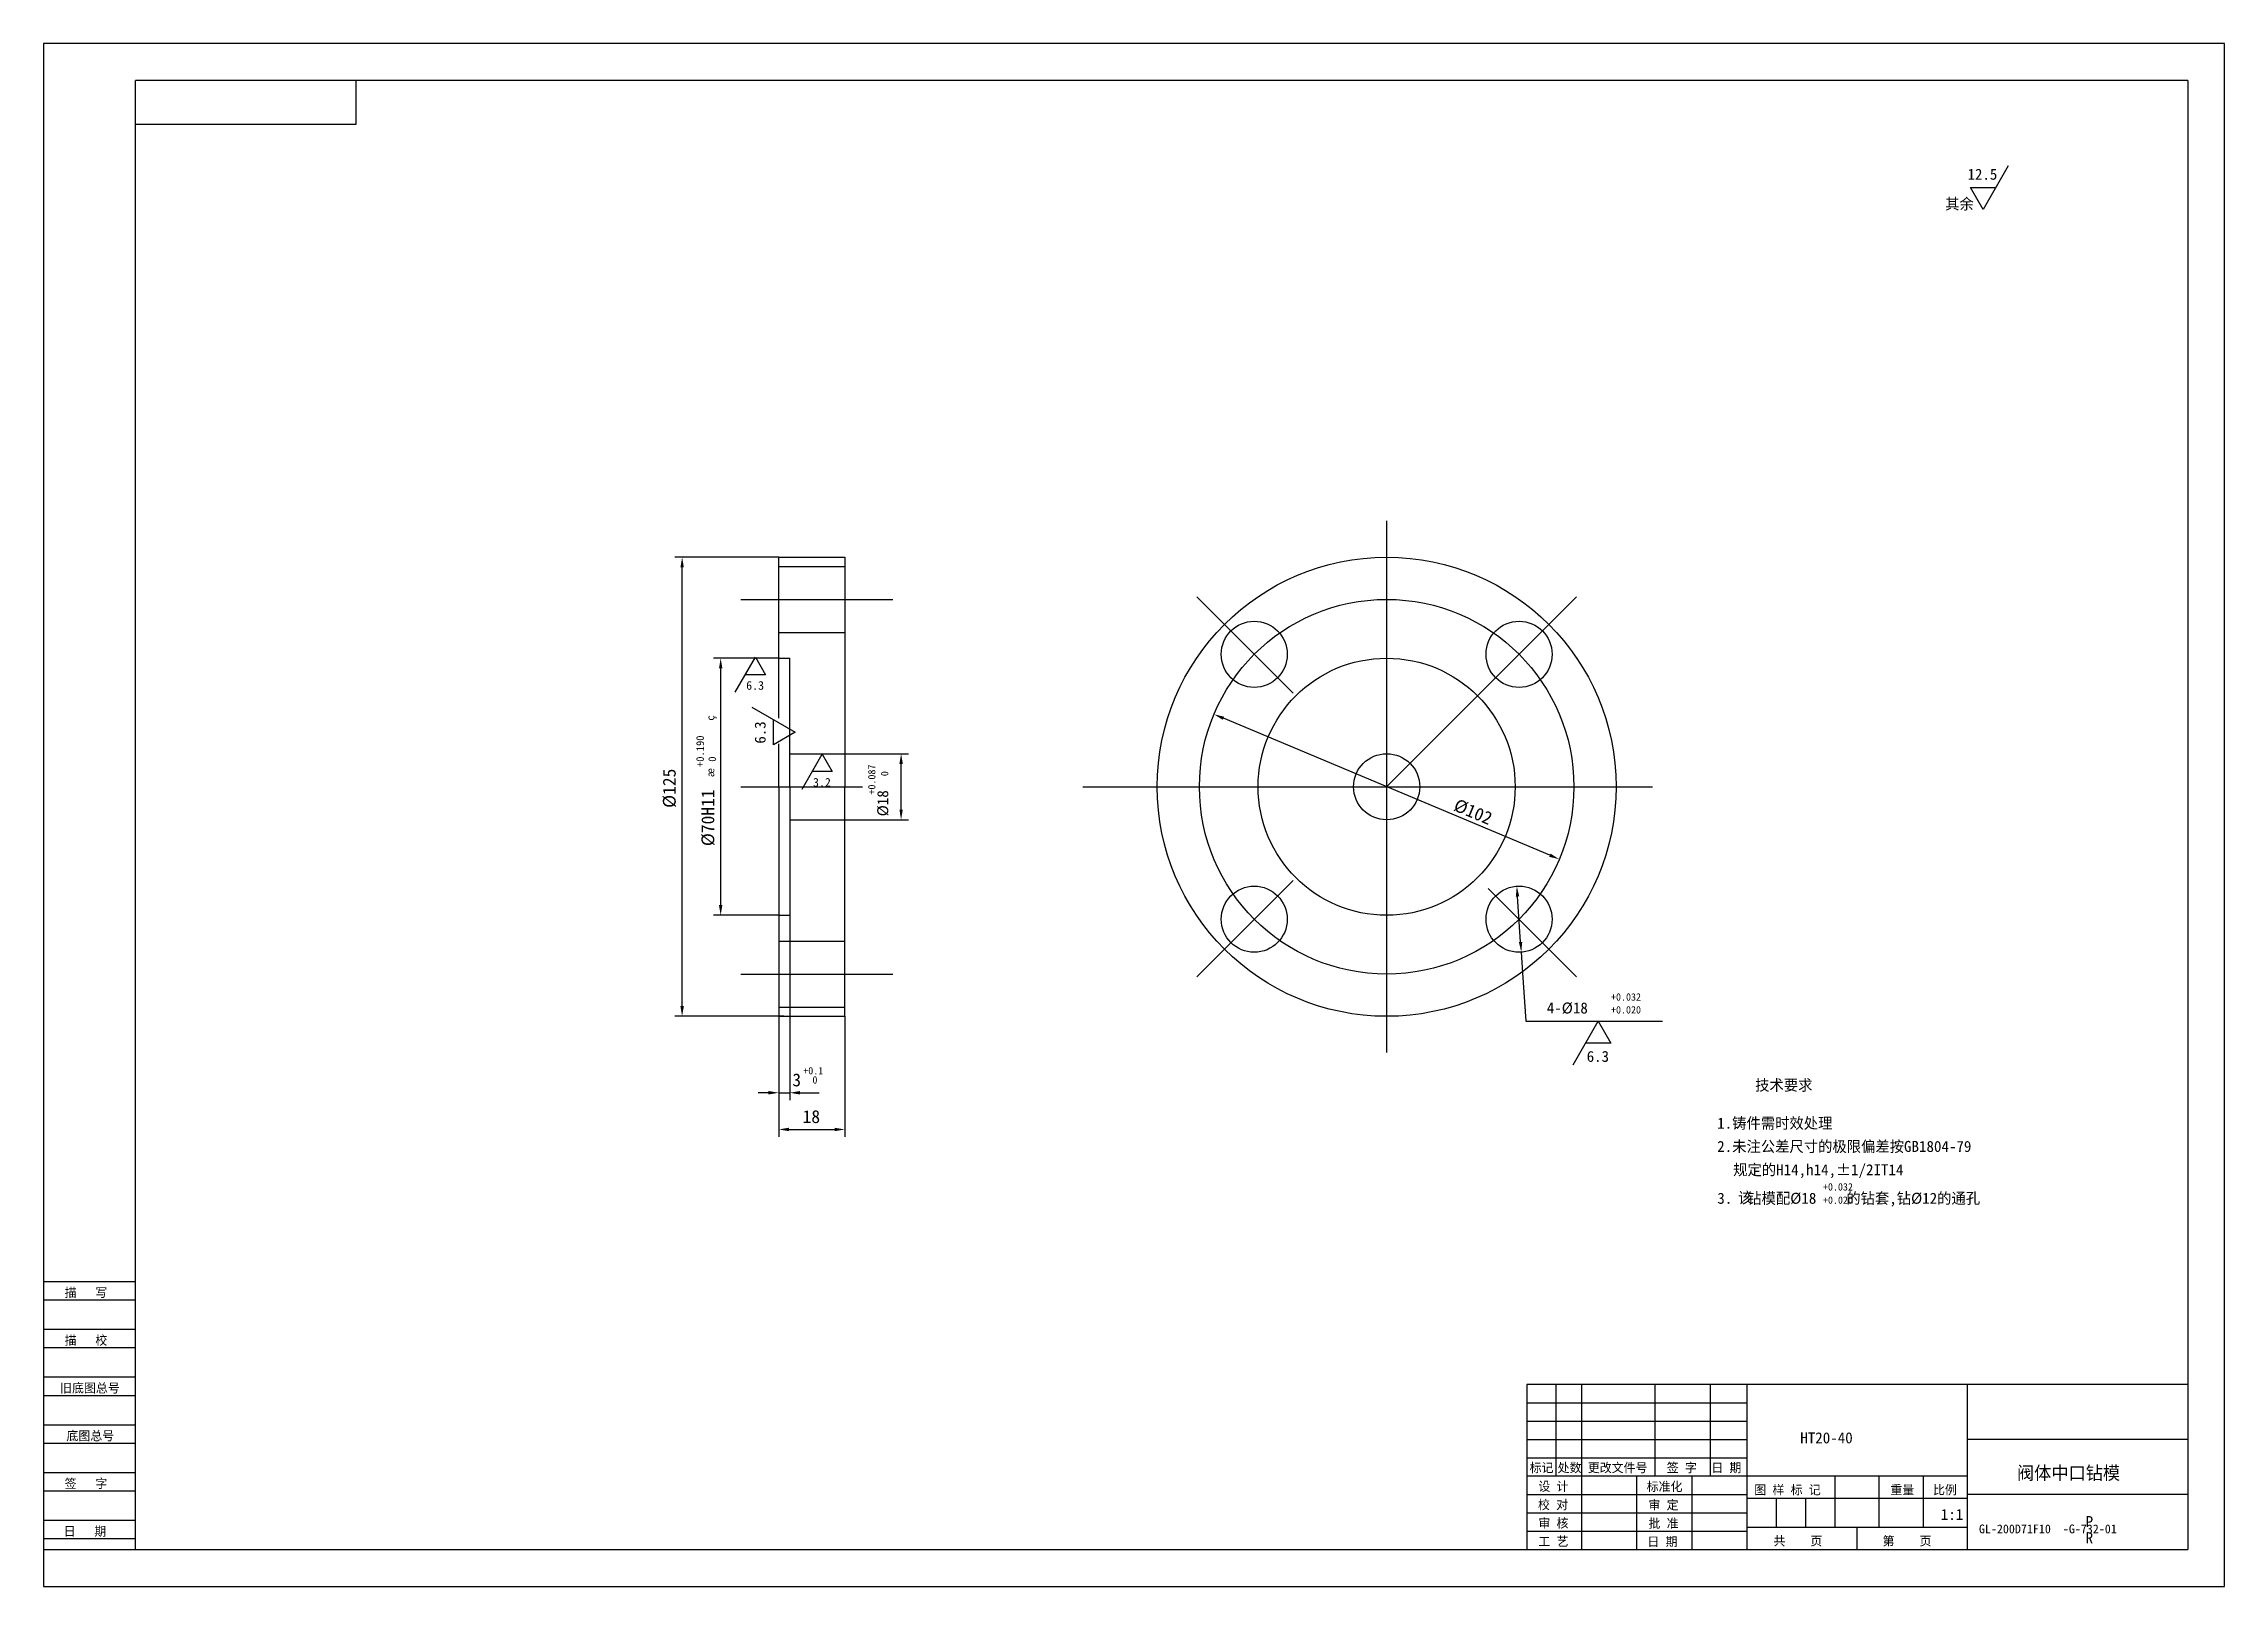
# Model space of a CAD drawing. Header units: metres. Extents: x 0 to 594, y 0 to 420.
import ezdxf

# ---------------------------------------------------------------- set-up
doc = ezdxf.new("R2010")
doc.units = ezdxf.units.M
for name, color, linetype in [('C', 6, 'Continuous'), ('D', 1, 'Continuous'), ('FL', 5, 'Continuous'), ('T', 7, 'Continuous'), ('TL', 4, 'Continuous')]:
    doc.layers.add(name, color=color, linetype=linetype)

# ---------------------------------------------------------------- blocks, each defined once
blk = doc.blocks.new('TUKUN2')
at = {"layer": 'FL'}
for p, q in [((0, 420), (0, 0)), ((594, 420), (0, 420)), ((594, 0), (594, 420)), ((0, 78), (25, 78)), ((0, 70), (25, 70)), ((0, 65), (25, 65)), ((0, 57), (25, 57)), ((412, 30), (412, 55)), ((419, 10), (419, 55)), ((439, 30), (439, 55)), ((454, 30), (454, 55)), ((0, 52), (25, 52)), ((404, 50), (464, 50)), ((0, 44), (25, 44)), ((404, 45), (464, 45)), ((0, 39), (25, 39)), ((404, 40), (464, 40)), ((0, 31), (25, 31)), ((404, 35), (464, 35)), ((449, 10), (449, 30)), ((0, 26), (25, 26)), ((404, 25), (464, 25)), ((0, 18), (25, 18)), ((404, 20), (464, 20)), ((0, 13), (25, 13)), ((404, 15), (464, 15)), ((0, 0), (594, 0))]:
    blk.add_line(p, q, dxfattribs=at)
at = {"layer": 'TL'}
for p, q in [((25, 10), (25, 410)), ((584, 410), (25, 410)), ((85, 410), (85, 398)), ((584, 410), (584, 10)), ((85, 398), (25, 398)), ((0, 83), (25, 83)), ((404, 55), (404, 10)), ((584, 55), (404, 55)), ((464, 10), (464, 55)), ((524, 10), (524, 55)), ((584, 40), (524, 40)), ((524, 30), (404, 30)), ((434, 10), (434, 30)), ((488, 16), (488, 30)), ((500, 16), (500, 30)), ((512, 16), (512, 30)), ((464, 24), (524, 24)), ((472, 16), (472, 24)), ((480, 16), (480, 24)), ((584, 25), (524, 25)), ((524, 16), (464, 16)), ((494, 10), (494, 16)), ((0, 10), (584, 10))]:
    blk.add_line(p, q, dxfattribs=at)
at = {"layer": 'T'}
for s, p in [('描   写', (5.74, 78.76)), ('描   校', (5.74, 65.76)), ('旧底图总号', (4.49, 52.76)), ('底图总号', (6.22, 39.76)), ('标记', (404.75, 31.07)), ('处数', (412.38, 31.07)), ('更改文件号', (420.61, 31.07)), ('签 字', (442.1, 31.07)), ('日 期', (454.23, 31.07)), ('签   字', (5.74, 26.76)), ('校 对', (407.05, 20.99)), ('设 计', (407.14, 25.99)), ('标准化', (436.65, 25.93)), ('审 定', (437.13, 20.93)), ('图 样 标 记', (465.95, 25.04)), ('重量', (503.03, 25.04)), ('比例', (514.64, 25.04)), ('审 核', (407.14, 15.99)), ('批 准', (437.13, 15.93)), ('日   期', (5.45, 13.76)), ('工 艺', (407.14, 10.99)), ('日 期', (436.84, 10.93)), ('共    页', (471.18, 11.13)), ('第    页', (500.9, 11.13))]:
    blk.add_text(s, height=2.5, dxfattribs=at).set_placement(p)

msp = doc.modelspace()

# ---------------------------------------------------------------- linework, layer by layer
at = {"layer": 'C'}
for p, q in [((365.82, 290.08), (365.82, 145.3)), ((189.89, 268.69), (231.29, 268.69)), ((340.31, 243.2), (314.09, 269.41)), ((365.82, 217.69), (417.54, 269.41)), ((189.89, 217.69), (223.06, 217.69)), ((189.89, 217.69), (204.37, 217.69)), ((214.86, 217.69), (222.42, 217.69)), ((283.03, 217.69), (438.26, 217.69)), ((340.31, 192.18), (314.09, 165.96)), ((393.5, 190), (417.54, 165.96)), ((189.89, 166.69), (231.29, 166.69))]:
    msp.add_line(p, q, dxfattribs=at)
msp.add_circle((365.82, 217.69), 51, dxfattribs=at)
at = {"layer": 'D'}
for p, q in [((535.12, 386.71), (528.29, 374.88)), ((524.87, 380.79), (531.7, 380.79)), ((528.29, 374.88), (524.87, 380.79)), ((200.24, 280.19), (171.92, 280.19)), ((173.92, 157.99), (173.92, 277.39)), ((193.75, 252.69), (182.42, 252.69)), ((184.42, 185.49), (184.42, 249.89)), ((188.4, 243.46), (193.87, 252.93)), ((200.24, 252.69), (193.75, 252.69)), ((193.87, 252.93), (196.6, 248.19)), ((196.6, 248.19), (191.14, 248.19)), ((192.9, 239.37), (204.73, 232.54)), ((198.81, 229.12), (198.81, 235.95)), ((204.73, 232.54), (198.81, 229.12)), ((410.27, 199.05), (321.37, 236.33)), ((206.6, 217.07), (212.07, 226.53)), ((212.07, 226.53), (214.8, 221.8)), ((218.24, 226.69), (235.56, 226.69)), ((214.8, 221.8), (209.33, 221.8)), ((233.56, 211.49), (233.56, 223.89)), ((218.24, 208.69), (235.56, 208.69)), ((402.3, 175.44), (401.46, 187.81)), ((200.24, 182.69), (182.42, 182.69)), ((203.24, 182.69), (203.24, 132.38)), ((402.49, 172.65), (402.86, 167.06)), ((402.86, 167.06), (403.76, 153.83)), ((201.63, 155.19), (171.92, 155.19)), ((200.24, 155.19), (200.24, 132.38)), ((218.24, 155.19), (218.24, 122.39)), ((403.76, 153.83), (433.93, 153.83)), ((416.6, 142), (423.43, 153.83)), ((423.43, 153.83), (426.84, 147.92)), ((433.93, 153.83), (440.93, 153.83)), ((426.84, 147.92), (420.01, 147.92)), ((197.44, 134.38), (194.64, 134.38)), ((200.24, 134.38), (203.24, 134.38)), ((200.24, 132.38), (200.24, 122.39)), ((206.04, 134.38), (208.84, 134.38)), ((208.84, 134.38), (211.27, 134.38)), ((203.04, 124.39), (215.44, 124.39))]:
    msp.add_line(p, q, dxfattribs=at)
for points in [[(173.45, 277.39), (174.39, 277.39), (173.92, 280.19)], [(183.95, 249.89), (184.89, 249.89), (184.42, 252.69)], [(321.19, 235.9), (321.55, 236.76), (318.79, 237.41)], [(233.1, 223.89), (234.03, 223.89), (233.56, 226.69)], [(233.1, 211.49), (234.03, 211.49), (233.56, 208.69)], [(410.09, 198.62), (410.45, 199.48), (412.85, 197.96)], [(401, 187.78), (401.93, 187.84), (401.27, 190.6)], [(183.95, 185.49), (184.89, 185.49), (184.42, 182.69)], [(401.83, 175.41), (402.76, 175.47), (402.49, 172.65)], [(173.45, 157.99), (174.39, 157.99), (173.92, 155.19)], [(197.44, 134.85), (197.44, 133.91), (200.24, 134.38)], [(206.04, 134.85), (206.04, 133.91), (203.24, 134.38)], [(203.04, 124.86), (203.04, 123.92), (200.24, 124.39)], [(215.44, 124.86), (215.44, 123.92), (218.24, 124.39)]]:
    msp.add_solid(points, dxfattribs=at)
at = {"layer": 'TL'}
for p, q in [((200.24, 280.19), (218.24, 280.19)), ((200.24, 277.69), (200.24, 280.19)), ((218.24, 280.19), (218.24, 277.69)), ((200.24, 277.69), (218.24, 277.69)), ((200.24, 259.69), (200.24, 277.69)), ((218.24, 277.69), (218.24, 259.69)), ((200.24, 259.69), (218.24, 259.69)), ((200.24, 252.69), (200.24, 259.69)), ((218.24, 259.69), (218.24, 226.69)), ((200.24, 236.4), (200.24, 252.69)), ((200.24, 252.69), (203.24, 252.69)), ((203.24, 226.69), (203.24, 252.69)), ((200.24, 217.69), (200.24, 229.4)), ((203.24, 226.69), (218.24, 226.69)), ((203.24, 217.69), (203.24, 226.69)), ((218.24, 226.69), (218.24, 217.69)), ((200.24, 217.69), (200.24, 182.69)), ((203.24, 217.69), (203.24, 208.69)), ((218.24, 208.69), (218.24, 217.69)), ((203.24, 208.69), (218.24, 208.69)), ((203.24, 208.69), (203.24, 182.69)), ((218.24, 175.69), (218.24, 208.69)), ((200.24, 182.69), (200.24, 175.69)), ((200.24, 182.69), (203.24, 182.69)), ((200.24, 175.69), (218.24, 175.69)), ((200.24, 175.69), (200.24, 157.69)), ((218.24, 157.69), (218.24, 175.69)), ((200.24, 157.69), (218.24, 157.69)), ((200.24, 157.69), (200.24, 155.19)), ((200.24, 155.19), (218.24, 155.19)), ((218.24, 155.19), (218.24, 157.69))]:
    msp.add_line(p, q, dxfattribs=at)
for centre, radius in [((365.82, 217.69), 62.5), ((329.75, 253.75), 9), ((401.88, 253.75), 9), ((365.82, 217.69), 35), ((365.82, 217.69), 9), ((329.75, 181.63), 9), ((401.88, 181.63), 9)]:
    msp.add_circle(centre, radius, dxfattribs=at)

# ---------------------------------------------------------------- block references
msp.add_blockref('TUKUN2', (0, 0), dxfattribs=at)

# ---------------------------------------------------------------- texts
at = {"layer": 'D'}
for s, height, p in [('12.5', 2.98, (524.04, 382.95)), ('其余', 3, (517.94, 374.88)), ('6.3', 2.38, (191.37, 244.09)), ('3.2', 2.38, (209.57, 217.7)), ('+0.032', 2, (426.93, 159.46)), ('4-%%c18', 3, (409.43, 155.96)), ('+0.020', 2, (426.93, 155.96)), ('6.3', 2.98, (420.31, 142.79)), ('3', 3.5, (203.93, 136.13)), ('+0.1', 2, (206.91, 139.38)), ('0', 2, (209.41, 136.88)), ('技术要求', 3, (466.2, 134.96)), ('18', 3.5, (206.74, 126.14)), ('1.铸件需时效处理', 3, (455.85, 124.61)), ('2.未注公差尺寸的极限偏差按GB1804-79', 3, (455.85, 118.27)), ('规定的H14,h14,%%P1/2IT14', 3, (460.2, 111.92)), ('3.  钻模配%%c18    的钻套,钻%%c12的通孔', 3, (455.88, 104.16)), ('该', 3, (461.51, 104.31)), ('+0.032', 2, (484.66, 107.76)), ('+0.020', 2, (484.66, 104.16)), ('HT20-40', 3, (478.48, 38.94)), ('阀体中口钻模', 3.6, (537.51, 29.07)), ('1:1', 3, (516.76, 18.08)), ('P', 3, (556.21, 16.14)), ('GL-200D71F10  -G-732-01', 2.4, (527.14, 14.44)), ('R', 3, (556.21, 11.71))]:
    msp.add_text(s, height=height, dxfattribs=at).set_placement(p)
for s, height, rotation, p in [('%%231', 2.1, 90, (182.67, 235.67)), ('6.3', 2.98, 90, (196.66, 229.42)), ('+0.190', 2.1, 90, (179.87, 223.07)), (' 0', 2.1, 90, (183.16, 223.07)), ('%%c125', 3.5, 90, (172.17, 211.94)), ('%%230', 2.1, 90, (182.67, 220.27)), ('+0.087', 2, 90, (226.56, 215.57)), ('0', 2, 90, (230.06, 220.58)), ('%%c70H11', 3.5, 90, (182.67, 201.52)), ('%%c18', 3, 90, (230.06, 209.64)), ('%%c102', 3.5, 337.25, (383.78, 211.36))]:
    msp.add_text(s, height=height, rotation=rotation, dxfattribs=at).set_placement(p)

doc.saveas('drawing.dxf')
